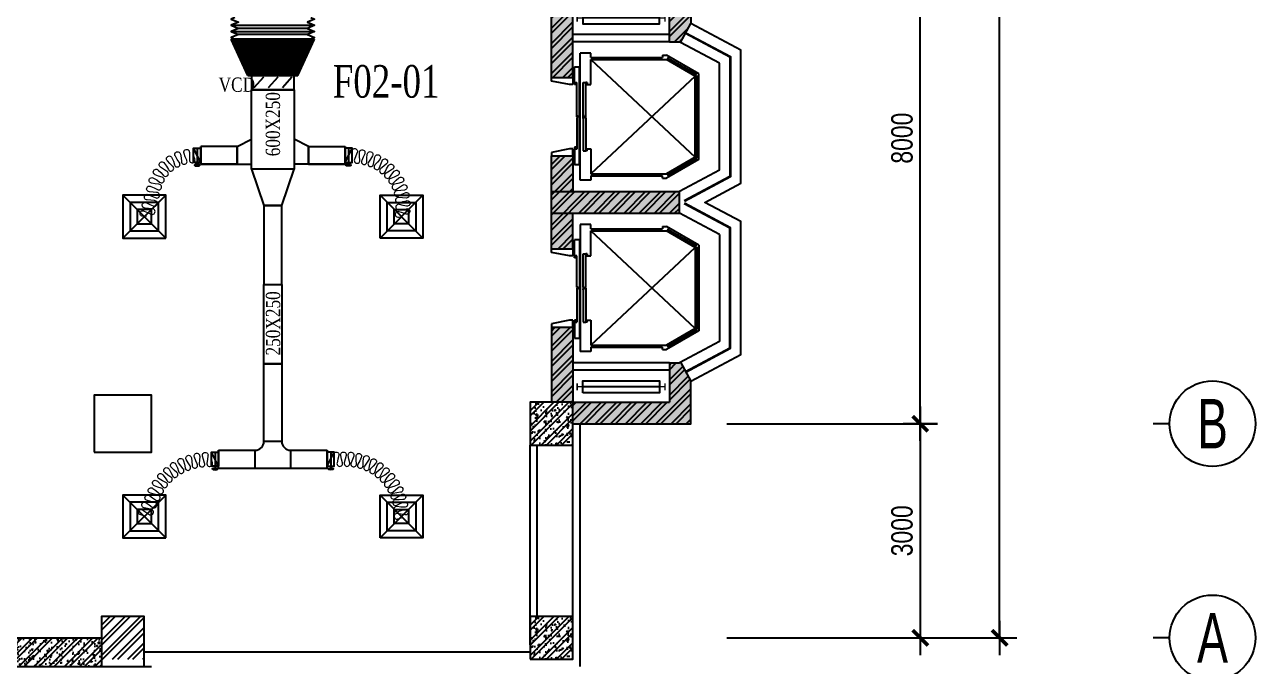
# Model space of a CAD drawing. Header units: metres. Extents: x 352651 to 1421851, y -87441 to -24441.
# Drawn here: x 495603 to 512832, y -76260 to -67269 of the extents above; entities that cross this region are included whole.
import ezdxf
from ezdxf.enums import TextEntityAlignment as Align

# ---------------------------------------------------------------- set-up
doc = ezdxf.new("R2010")
doc.units = ezdxf.units.M
doc.header["$LTSCALE"] = 300
doc.header["$MEASUREMENT"] = 0
doc.header["$PDMODE"] = 2
doc.layers.get('0').update_dxf_attribs({"linetype": 'CONTINUOUS'})
doc.layers.get('Defpoints').update_dxf_attribs({"linetype": 'CONTINUOUS'})
for name, color, linetype in [('0-TEXT', 7, 'CONTINUOUS'), ('0-THAY', 7, 'CONTINUOUS'), ('bat noi mem', 4, 'CONTINUOUS'), ('CUAGIO', 2, 'CONTINUOUS'), ('DIM', 1, 'CONTINUOUS'), ('HATCH', 145, 'CONTINUOUS'), ('KT', 1, 'CONTINUOUS'), ('NOITHAT', 145, 'CONTINUOUS'), ('TEXT', 4, 'CONTINUOUS'), ('THAY', 9, 'CONTINUOUS'), ('TUONG', 7, 'CONTINUOUS'), ('vach', 6, 'CONTINUOUS')]:
    doc.layers.add(name, color=color, linetype=linetype)
doc.layers.add('noi mem', color=5, linetype='BATTING', lineweight=0)
doc.styles.add('CHUKICHTHUOC', font='vnshx.shx', dxfattribs={"width": 0.8, "height": 300, "bigfont": '@extfont2.shx'})
doc.styles.add('CHUTENTRUC', font='VnAvantH.TTF', dxfattribs={"width": 0.8})
doc.styles.add('PHU', font='vntimeh.shx', dxfattribs={"width": 0.8})
doc.styles.add('ROMANS', font='romans.shx', dxfattribs={"width": 0.75, "bigfont": 'romancvn.shx'})
doc.linetypes.add('BATTING', pattern='A,0.0001,-0.1,[134,ltypeshp.shx,S=0.1,R=0,X=-0.1,Y=0],-0.2,[134,ltypeshp.shx,S=0.1,R=180,X=0.1,Y=0],-0.1', length=0.4001)
doc.dimstyles.new('150', dxfattribs={"dimscale": 150, "dimtxt": 2, "dimasz": 0.1, "dimexe": 1, "dimexo": 0, "dimgap": 0.7, "dimtad": 1, "dimdec": 0, "dimzin": 0, "dimdsep": 46, "dimtxsty": 'CHUKICHTHUOC', "dimblk": 'ARR', "dimcen": 0, "dimdle": 1, "dimclrd": 3, "dimclre": 3, "dimclrt": 3, "dimadec": 0, "dimazin": 0, "dimtfac": 1, "dimtdec": 0, "dimtix": 1, "dimtmove": 2, "dimatfit": 3, "dimldrblk": 'ARR', "dimfxl": 1, "dimtolj": 1, "dimtzin": 0, "dimarcsym": 0})
pattern_1 = [(0, (37891.959, 217802.953), (6.25, -12.5), [0, -12.5])]
pattern_2 = [(45, (-93316.57, -347750.56), (-106.066017, 106.066017), []), (45, (-93245.86, -347750.56), (-106.066017, 106.066017), [])]

# ---------------------------------------------------------------- blocks, each defined once
blk = doc.blocks.new('SAD')
at = {"layer": 'CUAGIO', "color": 8}
for p, q in [((-300, -300), (300, 300)), ((300, -300), (-300, 300))]:
    blk.add_line(p, q, dxfattribs=at)
at = {"layer": 'CUAGIO'}
blk.add_lwpolyline([(300, -300), (300, 300), (-300, 300), (-300, -300)], close=True, dxfattribs=at)
at = {"layer": 'CUAGIO', "color": 8}
for points in [[(200, -200), (200, 200), (-200, 200), (-200, -200)], [(100, -100), (100, 100), (-100, 100), (-100, -100)]]:
    blk.add_lwpolyline(points, close=True, dxfattribs=at)
blk = doc.blocks.new('ARR')
at = {"color": 1}
for p, q in [((0, -16), (0, 16)), ((-16, 0), (16, 0))]:
    blk.add_line(p, q, dxfattribs=at)
at = {"color": 3, "const_width": 3.6}
blk.add_lwpolyline([(-7.1, -7.1), (7.1, 7.1)], dxfattribs=at)
blk = doc.blocks.new('*D25')
at = {"layer": 'Defpoints', "color": 0, "ltscale": 1.5, "transparency": 16777216}
for p in [(506594, -64860), (508141, -64860), (506594, -72860)]:
    blk.add_point(p, dxfattribs=at)
at = {"layer": 'DIM', "color": 3, "lineweight": -2, "ltscale": 1.5, "transparency": 16777216}
for p, q in [((506594, -64860), (508291, -64860)), ((508141, -72845), (508141, -64875)), ((506594, -72860), (508291, -72860))]:
    blk.add_line(p, q, dxfattribs=at)
at = {"layer": 'DIM', "color": 3, "lineweight": -2, "ltscale": 1.5, "transparency": 16777216, "xscale": 15, "yscale": 15, "zscale": 15}
for p, rotation in [((508141, -64860), 90), ((508141, -72860), 270)]:
    blk.add_blockref('ARR', p, dxfattribs=dict(at, rotation=rotation))
at = {"layer": 'DIM', "color": 3, "ltscale": 1.5, "transparency": 16777216, "insert": (507886, -68860), "char_height": 300, "attachment_point": 5, "rotation": 90, "style": 'CHUKICHTHUOC'}
blk.add_mtext('\\A1;8000', dxfattribs=at)
blk = doc.blocks.new('*D27')
at = {"layer": 'Defpoints', "color": 0, "ltscale": 1.5, "transparency": 16777216}
for p in [(505433, -72860), (505433, -75860), (508141, -75860)]:
    blk.add_point(p, dxfattribs=at)
at = {"layer": 'DIM', "color": 3, "lineweight": -2, "ltscale": 1.5, "transparency": 16777216}
for p, q in [((505433, -72860), (508291, -72860)), ((508141, -72875), (508141, -75845)), ((505433, -75860), (508291, -75860))]:
    blk.add_line(p, q, dxfattribs=at)
at = {"layer": 'DIM', "color": 3, "lineweight": -2, "ltscale": 1.5, "transparency": 16777216, "xscale": 15, "yscale": 15, "zscale": 15}
for p, rotation in [((508141, -72860), 90), ((508141, -75860), 270)]:
    blk.add_blockref('ARR', p, dxfattribs=dict(at, rotation=rotation))
at = {"layer": 'DIM', "color": 3, "ltscale": 1.5, "transparency": 16777216, "insert": (507886, -74360), "char_height": 300, "attachment_point": 5, "rotation": 90, "style": 'CHUKICHTHUOC'}
blk.add_mtext('\\A1;3000', dxfattribs=at)
blk = doc.blocks.new('*D28')
at = {"layer": 'Defpoints', "color": 0, "ltscale": 1.5, "transparency": 16777216}
for p in [(505433, -56860), (509252, -56860), (505433, -75860)]:
    blk.add_point(p, dxfattribs=at)
at = {"layer": 'DIM', "color": 3, "lineweight": -2, "ltscale": 1.5, "transparency": 16777216}
for p, q in [((505433, -56860), (509402, -56860)), ((509252, -75845), (509252, -56875)), ((505433, -75860), (509402, -75860))]:
    blk.add_line(p, q, dxfattribs=at)
at = {"layer": 'DIM', "color": 3, "lineweight": -2, "ltscale": 1.5, "transparency": 16777216, "xscale": 15, "yscale": 15, "zscale": 15}
for p, rotation in [((509252, -56860), 90), ((509252, -75860), 270)]:
    blk.add_blockref('ARR', p, dxfattribs=dict(at, rotation=rotation))
at = {"layer": 'DIM', "color": 3, "ltscale": 1.5, "transparency": 16777216, "insert": (508997, -66360), "char_height": 300, "attachment_point": 5, "rotation": 90, "style": 'CHUKICHTHUOC'}
blk.add_mtext('\\A1;19000', dxfattribs=at)
blk = doc.blocks.new('cot1')
at = {"layer": 'vach'}
blk.add_lwpolyline([(-400, -400), (400, -400), (400, 400), (-400, 400)], close=True, dxfattribs=at)
blk = doc.blocks.new('thang may')
at = {"layer": 'DIM'}
for p, q in [((1110, 5383), (40, 5383)), ((1230, 4813), (1620, 4588)), ((1235, 4822), (1625, 4597)), ((1631, 4569), (1631, 3431)), ((1641, 4569), (1641, 3431)), ((42, 4478), (81, 4478)), ((42, 3522), (81, 3522)), ((1230, 3187), (1620, 3412)), ((1235, 3178), (1625, 3403)), ((1230, 2413), (1620, 2188)), ((1235, 2422), (1625, 2197)), ((42, 2078), (81, 2078)), ((1631, 1031), (1631, 2169)), ((1641, 1031), (1641, 2169)), ((42, 1122), (81, 1122)), ((1230, 787), (1620, 1012)), ((1235, 778), (1625, 1003)), ((1110, 217), (40, 217))]:
    blk.add_line(p, q, dxfattribs=at)
at = {"layer": 'DIM', "const_width": 20}
for points in [[(-40, 5333), (-40, 5433)], [(40, 5383), (-40, 5383)], [(1110, 5383), (1190, 5383)], [(1190, 5333), (1190, 5433)], [(-40, 267), (-40, 167)], [(40, 217), (-40, 217)], [(1110, 217), (1190, 217)], [(1190, 267), (1190, 167)]]:
    blk.add_lwpolyline(points, dxfattribs=at)
at = {"layer": 'THAY'}
for p, q in [((1250, 5150), (-100, 5150)), ((1250, 5050), (-100, 5050)), ((1950, 4750), (1408, 5040)), ((3, 4000), (3, 4890)), ((149, 4890), (3, 4890)), ((149, 4830), (149, 4890)), ((149, 4830), (1155, 4830)), ((1155, 4860), (1155, 4830)), ((1155, 4860), (1212, 4860)), ((1663, 4600), (1212, 4860)), ((1219, 4794), (1246, 4841)), ((-80, 4700), (-7, 4700)), ((-80, 4450), (-80, 4700)), ((-7, 4000), (-7, 4700)), ((149, 4450), (149, 4800)), ((149, 4800), (1609, 3431)), ((149, 4800), (1208, 4800)), ((1609, 4569), (1208, 4800)), ((1950, 3250), (1950, 4750)), ((-400, 4500), (-400, 4550)), ((-150, 4450), (-400, 4500)), ((-100, 4550), (-100, 4450)), ((1609, 4569), (149, 3200)), ((1609, 4569), (1636, 4616)), ((1609, 3431), (1609, 4569)), ((1609, 4569), (1663, 4569)), ((1663, 3400), (1663, 4600)), ((-100, 4450), (-150, 4450)), ((-54, 4450), (-80, 4450)), ((-63, 4478), (-63, 4461)), ((-63, 4478), (-46, 4478)), ((-54, 4470), (-54, 4450)), ((-46, 4000), (-46, 4478)), ((42, 4000), (42, 4478)), ((98, 4478), (81, 4478)), ((81, 4000), (81, 4478)), ((89, 4470), (89, 4450)), ((89, 4450), (149, 4450)), ((98, 4478), (98, 4461)), ((-46, 3998), (-46, 4000)), ((-34, 3998), (-46, 3998)), ((-30, 3988), (-46, 3988)), ((-46, 3988), (-46, 3547)), ((-33, 4000), (-34, 3998)), ((-24, 4012), (-33, 4000)), ((-21, 4000), (-30, 3988)), ((-8, 4012), (-24, 4012)), ((-20, 4002), (-21, 4000)), ((-8, 4002), (-20, 4002)), ((-8, 4025), (-8, 4012)), ((-8, 4000), (-8, 4002)), ((-8, 3975), (-8, 4000)), ((-8, 4000), (-7, 4000)), ((-7, 3325), (-7, 4000)), ((3, 3110), (3, 4000)), ((42, 3998), (42, 4000)), ((43, 4000), (42, 4000)), ((42, 3988), (42, 3522)), ((43, 4025), (43, 4012)), ((43, 4012), (59, 4012)), ((43, 4002), (55, 4002)), ((43, 4000), (43, 4002)), ((43, 3975), (43, 4000)), ((55, 4002), (56, 4000)), ((56, 4000), (65, 3988)), ((59, 4012), (67, 4000)), ((65, 3988), (81, 3988)), ((67, 4000), (69, 3998)), ((69, 3998), (81, 3998)), ((81, 3998), (81, 4000)), ((81, 3988), (81, 3522)), ((-150, 3550), (-400, 3500)), ((-400, 3500), (-400, 3450)), ((-100, 3550), (-150, 3550)), ((-100, 3450), (-100, 3550)), ((-80, 3575), (-80, 3325)), ((-54, 3575), (-80, 3575)), ((-63, 3547), (-63, 3564)), ((-46, 3547), (-63, 3547)), ((-54, 3555), (-54, 3575)), ((98, 3522), (81, 3522)), ((89, 3530), (89, 3550)), ((89, 3550), (149, 3550)), ((98, 3522), (98, 3539)), ((149, 3550), (149, 3200)), ((-7, 3325), (-80, 3325)), ((1609, 3431), (1208, 3200)), ((1663, 3400), (1212, 3140)), ((1609, 3431), (1663, 3431)), ((1609, 3431), (1636, 3384)), ((149, 3110), (3, 3110)), ((149, 3200), (1208, 3200)), ((149, 3170), (1155, 3170)), ((149, 3170), (149, 3110)), ((1155, 3140), (1155, 3170)), ((1155, 3140), (1212, 3140)), ((1219, 3206), (1246, 3159)), ((1950, 3250), (1390, 2950)), ((1950, 2350), (1390, 2650)), ((3, 2490), (3, 1600)), ((149, 2490), (3, 2490)), ((149, 2430), (149, 2490)), ((149, 2430), (1155, 2430)), ((1155, 2460), (1155, 2430)), ((1155, 2460), (1212, 2460)), ((1663, 2200), (1212, 2460)), ((1219, 2394), (1246, 2441)), ((-80, 2025), (-80, 2275)), ((-7, 2275), (-80, 2275)), ((-7, 2275), (-7, 1600)), ((149, 2400), (1208, 2400)), ((1609, 1031), (149, 2400)), ((149, 2050), (149, 2400)), ((1609, 2169), (1208, 2400)), ((1950, 2350), (1950, 850)), ((-400, 2100), (-400, 2150)), ((-150, 2050), (-400, 2100)), ((-100, 2150), (-100, 2050)), ((42, 1612), (42, 2078)), ((81, 1612), (81, 2078)), ((98, 2078), (81, 2078)), ((89, 2070), (89, 2050)), ((98, 2078), (98, 2061)), ((149, 800), (1609, 2169)), ((1609, 2169), (1636, 2216)), ((1609, 2169), (1609, 1031)), ((1609, 2169), (1663, 2169)), ((1663, 2200), (1663, 1000)), ((-100, 2050), (-150, 2050)), ((-54, 2025), (-80, 2025)), ((-46, 2053), (-63, 2053)), ((-63, 2053), (-63, 2036)), ((-54, 2045), (-54, 2025)), ((-46, 1612), (-46, 2053)), ((89, 2050), (149, 2050)), ((-30, 1612), (-46, 1612)), ((-34, 1602), (-46, 1602)), ((-46, 1602), (-46, 1600)), ((-46, 1600), (-46, 1122)), ((-33, 1600), (-34, 1602)), ((-24, 1588), (-33, 1600)), ((-21, 1600), (-30, 1612)), ((-8, 1588), (-24, 1588)), ((-20, 1598), (-21, 1600)), ((-8, 1598), (-20, 1598)), ((-8, 1625), (-8, 1600)), ((-8, 1600), (-8, 1598)), ((-8, 1600), (-7, 1600)), ((-8, 1575), (-8, 1588)), ((-7, 1600), (-7, 900)), ((3, 1600), (3, 710)), ((42, 1602), (42, 1600)), ((42, 1600), (42, 1122)), ((43, 1600), (42, 1600)), ((43, 1625), (43, 1600)), ((43, 1600), (43, 1598)), ((43, 1598), (55, 1598)), ((43, 1575), (43, 1588)), ((43, 1588), (59, 1588)), ((55, 1598), (56, 1600)), ((56, 1600), (65, 1612)), ((59, 1588), (67, 1600)), ((65, 1612), (81, 1612)), ((67, 1600), (69, 1602)), ((69, 1602), (81, 1602)), ((81, 1602), (81, 1600)), ((81, 1600), (81, 1122)), ((-150, 1150), (-400, 1100)), ((-400, 1100), (-400, 1050)), ((-100, 1150), (-150, 1150)), ((-100, 1050), (-100, 1150)), ((-54, 1150), (-80, 1150)), ((-80, 1150), (-80, 900)), ((-63, 1122), (-63, 1139)), ((-63, 1122), (-46, 1122)), ((-54, 1130), (-54, 1150)), ((98, 1122), (81, 1122)), ((89, 1130), (89, 1150)), ((89, 1150), (149, 1150)), ((98, 1122), (98, 1139)), ((149, 1150), (149, 800)), ((-80, 900), (-7, 900)), ((1609, 1031), (1208, 800)), ((1663, 1000), (1212, 740)), ((1609, 1031), (1663, 1031)), ((1609, 1031), (1636, 984)), ((149, 710), (3, 710)), ((149, 800), (1208, 800)), ((149, 770), (149, 710)), ((149, 770), (1155, 770)), ((1155, 740), (1155, 770)), ((1155, 740), (1212, 740)), ((1219, 806), (1246, 759)), ((1950, 850), (1390, 550)), ((1250, 550), (-100, 550)), ((1250, 450), (-100, 450))]:
    blk.add_line(p, q, dxfattribs=at)
for points in [[(40, 5466), (40, 5300), (1110, 5300), (1110, 5466)], [(40, 134), (40, 300), (1110, 300), (1110, 134)]]:
    blk.add_lwpolyline(points, close=True, dxfattribs=at)
for points in [[(1481, 5177), (2105, 4843), (2105, 3157), (1464, 2813)], [(1550, 295), (2250, 670), (2250, 2530), (1746, 2800), (2250, 3070), (2250, 4930), (1550, 5305)], [(1477, 5168), (2095, 4837), (2095, 3163), (1459, 2822)], [(1477, 432), (2095, 763), (2095, 2437), (1459, 2778)], [(1481, 423), (2105, 757), (2105, 2443), (1464, 2787)]]:
    blk.add_lwpolyline(points, dxfattribs=at)
at = {"layer": 'vach'}
for p, q in [((-400, 4550), (-400, 5600)), ((-100, 4550), (-100, 5600)), ((-100, 5600), (1250, 5600)), ((1250, 5050), (1250, 5600)), ((1408, 5040), (1550, 5305)), ((1250, 5050), (1390, 5050)), ((1390, 5050), (1408, 5040)), ((-400, 4550), (-100, 4550)), ((-400, 3450), (-100, 3450)), ((-400, 2150), (-400, 3450)), ((-100, 3450), (-100, 2950)), ((-400, 2950), (1390, 2950)), ((1390, 2650), (1390, 2950)), ((-400, 2650), (1390, 2650)), ((-100, 2150), (-100, 2650)), ((-400, 2150), (-100, 2150)), ((-400, 1050), (-100, 1050)), ((-400, 1050), (-400, 0)), ((-100, 1050), (-100, 0)), ((1250, 550), (1250, 0)), ((1250, 550), (1390, 550)), ((1408, 560), (1550, 295)), ((-100, 0), (1250, 0))]:
    blk.add_line(p, q, dxfattribs=at)
for points in [[(-100, 5900), (1550, 5900), (1550, 5305)], [(-100, -300), (1550, -300), (1550, 295)]]:
    blk.add_lwpolyline(points, dxfattribs=at)
blk = doc.blocks.new('TENTRUC')
at = {"layer": '0-THAY'}
blk.add_line((0, -1.4), (0, -0.4), dxfattribs=at)
blk.add_circle((0, -4), 2.6, dxfattribs=at)
at = {"layer": '0-TEXT', "style": 'CHUTENTRUC', "width": 0.7}
blk.add_attdef('E5', text='', height=3, dxfattribs=at).set_placement((0, -4), align=Align.MIDDLE_CENTER)
blk = doc.blocks.new('1-van gio D200')
at = {"layer": 'CUAGIO'}
h = blk.add_hatch(dxfattribs=at)
h.set_pattern_fill('ANSI31', color=256, scale=100, style=0)
edge = h.paths.add_edge_path()
edge.add_ellipse((486127, -58494), major_axis=(-38.1, 0), ratio=0.310482, start_angle=0, end_angle=360, ccw=False)
for p, q in [((486167, -58437), (486087, -58277)), ((486127, -58257), (486127, -58494))]:
    blk.add_line(p, q, dxfattribs=at)
at = {"layer": 'CUAGIO', "const_width": 3}
for points in [[(486127, -58457), (486177, -58457), (486177, -58257), (486077, -58257), (486077, -58457), (486127, -58457)], [(486167, -58437), (486087, -58277)], [(486127, -58257), (486127, -58494)]]:
    blk.add_lwpolyline(points, dxfattribs=at)
at = {"layer": 'CUAGIO'}
blk.add_lwpolyline([(486177, -58457), (486077, -58457), (486077, -58257), (486177, -58257)], close=True, dxfattribs=at)
at = {"layer": 'CUAGIO', "const_width": 5.35}
blk.add_lwpolyline([(486131, -58357, -1), (486123, -58357, -1)], format="xyb", close=True, dxfattribs=at)
at = {"layer": 'CUAGIO', "extrusion": (0, 0, -1)}
blk.add_ellipse((486127, -58494), major_axis=(-38.1, 0), ratio=0.310482, start_param=-1.570796, end_param=4.712389, dxfattribs=at)

msp = doc.modelspace()

# ---------------------------------------------------------------- hatches: boundary and pattern name
at = {"layer": 'CUAGIO'}
h = msp.add_hatch(dxfattribs=at)
h.set_pattern_fill('DOTS', color=256, scale=200, style=0)
h.set_pattern_definition(pattern_1)
h.paths.add_polyline_path([(498544.9, -67472.2), (498494.9, -67472.2), (498728.4, -67982.2), (498778.4, -67982.2)])
h = msp.add_hatch(dxfattribs=at)
h.set_pattern_fill('ANSI31', color=256, scale=150, style=0)
h.set_pattern_definition([(45, (-178200, 672.803), (-13.25825215, 13.25825215), [])])
h.paths.add_polyline_path([(499378.4, -67982.2), (498778.4, -67982.2), (498544.9, -67472.2), (499611.9, -67472.2)])
h = msp.add_hatch(dxfattribs=at)
h.set_pattern_fill('DOTS', color=256, scale=200, style=0)
h.set_pattern_definition(pattern_1)
h.paths.add_polyline_path([(499378.4, -67982.2), (499428.4, -67982.2), (499661.9, -67472.2), (499611.9, -67472.2)])
at = {"layer": 'HATCH', "linetype": 'Continuous'}
h = msp.add_hatch(dxfattribs=at)
h.set_pattern_fill('AR-CONC,_O', color=256, scale=30)
h.set_pattern_definition([(50, (-93316.57, -347750.56), (215.178055, -18.82564), [22.5, -247.5]), (355, (-93316.57, -347750.56), (-41.6254, 225.65764), [18, -198]), (100.4514, (-93298.64, -347752.12), (173.552815, 206.83186), [19.12206, -210.34263]), (46.1842, (-93316.57, -347690.56), (320.17231, -49.6557), [33.75, -371.25]), (96.6356, (-93289.9, -347694.7), (280.39881, 292.23536), [28.68309, -315.5139]), (351.1842, (-93316.57, -347690.56), (280.39858, 292.23558), [27, -297]), (21, (-93286.57, -347705.56), (179.072116, -120.785667), [22.5, -247.5]), (326, (-93286.57, -347705.56), (72.9946, 217.54501), [18, -198]), (71.4514, (-93271.65, -347715.62), (252.06679, 96.75915), [19.12206, -210.34263]), (37.5, (-93316.575, -347750.556), (3.647957, 99.868156), [0, -195.6, 0, -201, 0, -198.75]), (7.5, (-93316.57, -347750.56), (78.920861, 118.323514), [0, -114.6, 0, -191.1, 0, -75.75]), (327.5, (-93383.475, -347750.556), (160.146731, -6.766462), [0, -75, 0, -234, 0, -310.5]), (317.5, (-93413.47, -347750.56), (174.95585, 30.031495), [0, -97.5, 0, -155.4, 0, -220.5])])
h.paths.add_polyline_path([(496678.4, -75859.6), (492878.4, -75859.6), (492878.4, -76259.6), (493916.6, -76259.6, -0.9423044), (493976.5, -76259.6), (496678.4, -76259.6)])
h = msp.add_hatch(dxfattribs=at)
h.set_pattern_fill('ANSI32,_O', color=256, scale=400)
h.set_pattern_definition(pattern_2)
h.paths.add_polyline_path([(496678.4, -75859.6), (492878.4, -75859.6), (492878.4, -76259.6), (493916.6, -76259.6, -0.9423044), (493976.5, -76259.6), (496678.4, -76259.6)])
at = {"layer": 'NOITHAT', "linetype": 'Continuous'}
h = msp.add_hatch(dxfattribs=at)
h.set_pattern_fill('ANSI32', color=256, scale=400, style=0)
h.set_pattern_definition(pattern_2)
h.paths.add_polyline_path([(503278.4, -64859.6), (502978.4, -64859.6), (502978.4, -66959.6), (502978.4, -68009.6), (503278.4, -68009.6), (503278.4, -66959.6), (504628.4, -66959.6), (504628.4, -67509.6), (504768.8, -67509.6), (504786.7, -67519.1), (504928.4, -67254.7), (504928.4, -66659.6), (503278.4, -66659.6)])
h.paths.add_polyline_path([(503278.4, -63959.6), (502978.4, -63959.6), (502978.4, -64859.6), (503278.4, -64859.6)])
h.paths.add_polyline_path([(504768.8, -69609.6), (502978.4, -69609.6), (502978.4, -69909.6), (504768.8, -69909.6)])
h.paths.add_polyline_path([(503278.4, -69109.6), (502978.4, -69109.6), (502978.4, -69609.6), (503278.4, -69609.6)])
h.paths.add_polyline_path([(503278.4, -69909.6), (502978.4, -69909.6), (502978.4, -70409.6), (503278.4, -70409.6)])
h.paths.add_polyline_path([(503278.4, -71509.6), (502978.4, -71509.6), (502978.4, -72559.6), (503278.4, -72559.6)])
h.paths.add_polyline_path([(504928.4, -72264.4), (504786.7, -72000), (504768.8, -72009.6), (504628.4, -72009.6), (504628.4, -72559.6), (503278.4, -72559.6), (503278.4, -72859.6), (504928.4, -72859.6)])
h = msp.add_hatch(dxfattribs=at)
h.set_pattern_fill('AR-CONC', color=256, scale=30, style=0)
h.set_pattern_definition([(50, (-93316.57, -347750.56), (215.178055, -18.82564), [22.5, -247.5]), (355, (-93316.57, -347750.56), (-41.6254, 225.65764), [18, -198]), (100.4514, (-93298.64, -347752.12), (173.552815, 206.83186), [19.12206, -210.34263]), (46.1842, (-93316.57, -347690.56), (320.17231, -49.6557), [33.75, -371.25]), (96.6356, (-93289.9, -347694.7), (280.39881, 292.23536), [28.68309, -315.5139]), (351.1842, (-93316.57, -347690.56), (280.39858, 292.23558), [27, -297]), (21, (-93286.57, -347705.56), (179.072116, -120.785667), [22.5, -247.5]), (326, (-93286.57, -347705.56), (72.9946, 217.54501), [18, -198]), (71.4514, (-93271.65, -347715.62), (252.06679, 96.75915), [19.12206, -210.34263]), (37.5, (-93316.575, -347750.556), (3.647957, 99.868156), [0, -195.6, 0, -201, 0, -198.75]), (7.5, (-93316.57, -347750.56), (78.920861, 118.323514), [0, -114.6, 0, -191.1, 0, -75.75]), (327.5, (-93383.475, -347750.556), (160.146731, -6.766462), [0, -75, 0, -234, 0, -310.5]), (317.5, (-93413.47, -347750.56), (174.95585, 30.031495), [0, -97.5, 0, -155.4, 0, -220.5])])
h.paths.add_polyline_path([(504928.4, -72264.4), (504786.7, -72000), (504768.8, -72009.6), (504628.4, -72009.6), (504628.4, -72559.6), (503278.4, -72559.6), (503278.4, -72859.6), (504928.4, -72859.6)])
h.paths.add_polyline_path([(503278.4, -71509.6), (502978.4, -71509.6), (502978.4, -72559.6), (503278.4, -72559.6)])
h.paths.add_polyline_path([(504768.8, -69609.6), (502978.4, -69609.6), (502978.4, -69909.6), (504768.8, -69909.6)])
h.paths.add_polyline_path([(503278.4, -69909.6), (502978.4, -69909.6), (502978.4, -70409.6), (503278.4, -70409.6)])
h.paths.add_polyline_path([(503278.4, -69109.6), (502978.4, -69109.6), (502978.4, -69609.6), (503278.4, -69609.6)])
h.paths.add_polyline_path([(503278.4, -66959.6), (504628.4, -66959.6), (504628.4, -67509.6), (504768.8, -67509.6), (504786.7, -67519.1), (504928.4, -67254.7), (504928.4, -66659.6), (503278.4, -66659.6), (503278.4, -64859.6), (502978.4, -64859.6), (502978.4, -66959.6), (502978.4, -68009.6), (503278.4, -68009.6)])
h.paths.add_polyline_path([(503278.4, -63959.6), (502978.4, -63959.6), (502978.4, -64859.6), (503278.4, -64859.6)])
h = msp.add_hatch(dxfattribs=at)
h.set_pattern_fill('ANSI32,_O', color=256, scale=400)
h.set_pattern_definition([(45, (133081.04, -385850.56), (-106.066017, 106.066017), []), (45, (133151.75, -385850.56), (-106.066017, 106.066017), [])])
h.paths.add_polyline_path([(502978.4, -72959.6), (502978.4, -72559.6), (502678.4, -72559.6), (502678.4, -72959.6)])
h.paths.add_polyline_path([(503278.4, -72959.6), (503278.4, -72559.6), (502978.4, -72559.6), (502978.4, -72959.6)])
h.paths.add_polyline_path([(502978.4, -72959.6), (502978.4, -73159.6), (503278.4, -73159.6), (503278.4, -72959.6)])
h.paths.add_polyline_path([(502978.4, -73159.6), (502978.4, -72959.6), (502678.4, -72959.6), (502678.4, -73159.6)])
h = msp.add_hatch(dxfattribs=at)
h.set_pattern_fill('AR-CONC,_O', color=256, scale=30)
h.set_pattern_definition([(50, (133081.04, -385850.56), (215.178055, -18.82564), [22.5, -247.5]), (355, (133081.04, -385850.56), (-41.6254, 225.65764), [18, -198]), (100.4514, (133098.97, -385852.12), (173.552815, 206.83186), [19.12206, -210.34263]), (46.1842, (133081.04, -385790.56), (320.17231, -49.6557), [33.75, -371.25]), (96.6356, (133107.72, -385794.7), (280.39881, 292.23536), [28.68309, -315.5139]), (351.1842, (133081.04, -385790.56), (280.39858, 292.23558), [27, -297]), (21, (133111.04, -385805.56), (179.072116, -120.78567), [22.5, -247.5]), (326, (133111.04, -385805.56), (72.9946, 217.54501), [18, -198]), (71.4514, (133125.96, -385815.62), (252.06679, 96.75915), [19.12206, -210.34263]), (37.5, (133081.04, -385850.556), (3.647957, 99.868156), [0, -195.6, 0, -201, 0, -198.75]), (7.5, (133081.04, -385850.56), (78.920861, 118.323514), [0, -114.6, 0, -191.1, 0, -75.75]), (327.5, (133014.14, -385850.556), (160.146731, -6.766462), [0, -75, 0, -234, 0, -310.5]), (317.5, (132984.14, -385850.56), (174.95585, 30.031495), [0, -97.5, 0, -155.4, 0, -220.5])])
h.paths.add_polyline_path([(502978.4, -72959.6), (502978.4, -72559.6), (502678.4, -72559.6), (502678.4, -72959.6)])
h.paths.add_polyline_path([(503278.4, -72959.6), (503278.4, -72559.6), (502978.4, -72559.6), (502978.4, -72959.6)])
h.paths.add_polyline_path([(502978.4, -72959.6), (502978.4, -73159.6), (503278.4, -73159.6), (503278.4, -72959.6)])
h.paths.add_polyline_path([(502978.4, -73159.6), (502978.4, -72959.6), (502678.4, -72959.6), (502678.4, -73159.6)])
h = msp.add_hatch(dxfattribs=at)
h.set_pattern_fill('ANSI32,_O', color=256, scale=400)
h.set_pattern_definition([(45, (127081.04, -388850.56), (-106.066017, 106.066017), []), (45, (127151.75, -388850.56), (-106.066017, 106.066017), [])])
h.paths.add_polyline_path([(496978.4, -75959.6), (496978.4, -75559.6), (496678.4, -75559.6), (496678.4, -75959.6)])
h.paths.add_polyline_path([(497278.4, -75959.6), (497278.4, -75559.6), (496978.4, -75559.6), (496978.4, -75959.6)])
h.paths.add_polyline_path([(496978.4, -75959.6), (496978.4, -76159.6), (497278.4, -76159.6), (497278.4, -75959.6)])
h.paths.add_polyline_path([(496978.4, -76159.6), (496978.4, -75959.6), (496678.4, -75959.6), (496678.4, -76159.6)])
h = msp.add_hatch(dxfattribs=at)
h.set_pattern_fill('ANSI32,_O', color=256, scale=400)
h.set_pattern_definition([(45, (133081.04, -388850.56), (-106.066017, 106.066017), []), (45, (133151.75, -388850.56), (-106.066017, 106.066017), [])])
h.paths.add_polyline_path([(502978.4, -75959.6), (502978.4, -75559.6), (502678.4, -75559.6), (502678.4, -75959.6)])
h.paths.add_polyline_path([(503278.4, -75959.6), (503278.4, -75559.6), (502978.4, -75559.6), (502978.4, -75959.6)])
h.paths.add_polyline_path([(502978.4, -75959.6), (502978.4, -76159.6), (503278.4, -76159.6), (503278.4, -75959.6)])
h.paths.add_polyline_path([(502978.4, -76159.6), (502978.4, -75959.6), (502678.4, -75959.6), (502678.4, -76159.6)])
h = msp.add_hatch(dxfattribs=at)
h.set_pattern_fill('AR-CONC,_O', color=256, scale=30)
h.set_pattern_definition([(50, (133081.04, -388850.56), (215.178055, -18.82564), [22.5, -247.5]), (355, (133081.04, -388850.56), (-41.6254, 225.65764), [18, -198]), (100.4514, (133098.97, -388852.12), (173.552815, 206.83186), [19.12206, -210.34263]), (46.1842, (133081.04, -388790.56), (320.17231, -49.6557), [33.75, -371.25]), (96.6356, (133107.72, -388794.7), (280.39881, 292.23536), [28.68309, -315.5139]), (351.1842, (133081.04, -388790.56), (280.39858, 292.23558), [27, -297]), (21, (133111.04, -388805.56), (179.072116, -120.78567), [22.5, -247.5]), (326, (133111.04, -388805.56), (72.9946, 217.54501), [18, -198]), (71.4514, (133125.96, -388815.62), (252.06679, 96.75915), [19.12206, -210.34263]), (37.5, (133081.04, -388850.556), (3.647957, 99.868156), [0, -195.6, 0, -201, 0, -198.75]), (7.5, (133081.04, -388850.56), (78.920861, 118.323514), [0, -114.6, 0, -191.1, 0, -75.75]), (327.5, (133014.14, -388850.556), (160.146731, -6.766462), [0, -75, 0, -234, 0, -310.5]), (317.5, (132984.14, -388850.56), (174.95585, 30.031495), [0, -97.5, 0, -155.4, 0, -220.5])])
h.paths.add_polyline_path([(502978.4, -75959.6), (502978.4, -75559.6), (502678.4, -75559.6), (502678.4, -75959.6)])
h.paths.add_polyline_path([(503278.4, -75959.6), (503278.4, -75559.6), (502978.4, -75559.6), (502978.4, -75959.6)])
h.paths.add_polyline_path([(502978.4, -75959.6), (502978.4, -76159.6), (503278.4, -76159.6), (503278.4, -75959.6)])
h.paths.add_polyline_path([(502978.4, -76159.6), (502978.4, -75959.6), (502678.4, -75959.6), (502678.4, -76159.6)])

# ---------------------------------------------------------------- linework, layer by layer
at = {"layer": 'bat noi mem'}
for p, q in [((498494.9, -67279.3), (499661.9, -67279.3)), ((499561.9, -67322.2), (498594.9, -67322.2)), ((498494.9, -67365), (499661.9, -67365)), ((498544.9, -67472.2), (499611.9, -67472.2)), ((499611.9, -67472.2), (498544.9, -67472.2)), ((499561.9, -67407.9), (498594.9, -67407.9))]:
    msp.add_line(p, q, dxfattribs=at)
for points in [[(498544.9, -67172.2), (498494.9, -67193.6), (498594.9, -67236.5), (498494.9, -67279.3), (498594.9, -67322.2), (498494.9, -67365), (498594.9, -67407.9), (498494.9, -67450.8), (498544.9, -67472.2)], [(499611.9, -67172.2), (499661.9, -67193.6), (499561.9, -67236.5), (499661.9, -67279.3), (499561.9, -67322.2), (499661.9, -67365), (499561.9, -67407.9), (499661.9, -67450.8), (499611.9, -67472.2)]]:
    msp.add_lwpolyline(points, dxfattribs=at)
at = {"layer": 'CUAGIO'}
for p, q in [((499661.9, -67472.2), (498494.9, -67472.2)), ((498728.4, -67982.2), (498494.9, -67472.2)), ((498494.9, -67472.2), (499661.9, -67472.2)), ((498544.9, -67472.2), (499611.9, -67472.2)), ((499611.9, -67472.2), (498544.9, -67472.2)), ((498778.4, -67982.2), (498544.9, -67472.2)), ((499378.4, -67982.2), (499611.9, -67472.2)), ((499428.4, -67982.2), (499661.9, -67472.2)), ((498778.4, -67982.2), (498728.4, -67982.2)), ((498728.4, -67982.2), (499428.4, -67982.2)), ((498778.4, -67982.2), (498728.4, -67982.2)), ((498945.4, -68007.9), (498811.5, -68156.5)), ((499145.4, -68007.9), (499011.5, -68156.5)), ((499345.4, -68007.9), (499211.5, -68156.5)), ((499378.4, -67982.2), (499428.4, -67982.2)), ((499378.4, -67982.2), (499428.4, -67982.2)), ((499378.4, -68182.2), (498778.4, -68182.2)), ((498578.4, -68976.4), (498778.4, -68876.4)), ((499578.4, -68976.4), (499378.4, -68876.4)), ((498578.4, -68976.4), (498068.4, -68976.4)), ((498068.4, -68976.4), (498068.4, -69226.4)), ((498068.4, -69226.4), (498068.4, -68976.4)), ((498578.4, -69226.4), (498578.4, -68976.4)), ((498578.4, -69226.4), (498578.4, -68976.4)), ((498578.4, -68976.4), (498578.4, -69226.4)), ((498578.4, -68976.4), (498578.4, -69226.4)), ((499578.4, -69226.4), (499578.4, -68976.4)), ((499578.4, -69226.4), (499578.4, -68976.4)), ((499578.4, -68976.4), (499578.4, -69226.4)), ((499578.4, -68976.4), (500088.4, -68976.4)), ((499578.4, -68976.4), (499578.4, -69226.4)), ((500088.4, -68976.4), (500088.4, -69226.4)), ((500088.4, -69226.4), (500088.4, -68976.4)), ((498068.4, -69226.4), (498778.4, -69226.4)), ((498578.4, -69226.4), (498068.4, -69226.4)), ((500088.4, -69226.4), (499378.4, -69226.4)), ((499578.4, -69226.4), (500088.4, -69226.4)), ((499378.4, -69292.2), (498778.4, -69292.2)), ((498318.4, -73232.2), (498318.4, -73432.2)), ((498318.4, -73482.2), (498318.4, -73232.2)), ((498828.4, -73482.2), (498828.4, -73232.2)), ((499328.4, -73482.2), (499328.4, -73232.2)), ((499838.4, -73232.2), (499838.4, -73432.2)), ((499838.4, -73482.2), (499838.4, -73232.2))]:
    msp.add_line(p, q, dxfattribs=at)
at = {"layer": 'CUAGIO', "color": 2}
for p, q in [((498778.4, -69292.2), (498778.4, -68182.2)), ((499378.4, -68182.2), (499378.4, -69292.2)), ((498778.4, -69292.2), (498953.4, -69802.2)), ((499203.4, -69802.2), (499378.4, -69292.2)), ((498953.4, -69802.2), (499203.4, -69802.2))]:
    msp.add_line(p, q, dxfattribs=at)
at = {"layer": 'CUAGIO', "ltscale": 1.5}
for p, q in [((499203.4, -73107.2), (498953.4, -73107.2)), ((498828.4, -73482.2), (499328.4, -73482.2))]:
    msp.add_line(p, q, dxfattribs=at)
at = {"layer": 'CUAGIO'}
msp.add_lwpolyline([(498778.4, -68182.2), (499378.4, -68182.2), (499378.4, -67982.2), (498778.4, -67982.2)], close=True, dxfattribs=at)
at = {"layer": 'CUAGIO', "const_width": 10}
for points in [[(498873.4, -68082.2, -1), (498883.4, -68082.2, -1)], [(499073.4, -68082.2, -1), (499083.4, -68082.2, -1)], [(499273.4, -68082.2, -1), (499283.4, -68082.2, -1)]]:
    msp.add_lwpolyline(points, format="xyb", close=True, dxfattribs=at)
at = {"layer": 'CUAGIO', "color": 2}
for points in [[(498953.4, -69802.2), (498953.4, -70912.2), (499203.4, -70912.2), (499203.4, -69802.2)], [(498953.4, -72022.2), (498953.4, -70912.2), (499203.4, -70912.2), (499203.4, -72022.2)]]:
    msp.add_lwpolyline(points, close=True, dxfattribs=at)
at = {"layer": 'CUAGIO'}
msp.add_lwpolyline([(498318.4, -73232.2), (498828.4, -73232.2, 0.4142136), (498953.4, -73107.2), (498953.4, -72022.2), (499203.4, -72022.2), (499203.4, -73107.2, 0.4142136), (499328.4, -73232.2), (499838.4, -73232.2)], format="xyb", dxfattribs=at)
for points in [[(498318.4, -73482.2), (498828.4, -73482.2)], [(499328.4, -73482.2), (499838.4, -73482.2)]]:
    msp.add_lwpolyline(points, dxfattribs=at)
at = {"layer": 'noi mem', "ltscale": 1.5}
for points in [[(497308.4, -69959.6), (497258.1, -69954.2, -1.3333333), (497277.5, -69881.8), (497323.8, -69902.2), (497370, -69922.7, 1.3333333), (497389.4, -69850.3), (497339.1, -69844.9), (497288.8, -69839.6, -1.3333333), (497308.2, -69767.1), (497354.5, -69787.6), (497400.7, -69808.1, 1.3333333), (497420.1, -69735.7), (497369.8, -69730.3), (497319.5, -69724.9, -1.3333333), (497338.9, -69652.5), (497385.2, -69673), (497431.4, -69693.5, 1.3333333), (497450.8, -69621), (497400.5, -69615.6), (497350.2, -69610.3, -1.3333333), (497369.6, -69537.8), (497415.9, -69558.3), (497461.7, -69579.2, 1.3333333), (497481.7, -69506.9), (497431.7, -69501.2), (497381.4, -69490.7, -1.3333333), (497407.6, -69420.5), (497452.5, -69445.6), (497493, -69474.6, 1.3333333), (497526.5, -69407.6), (497479, -69392.6), (497432, -69371.7, -1.3333333), (497472.5, -69308.6), (497511, -69342.6), (497544.5, -69379.6, 1.3333333), (497591.4, -69321.1), (497548.2, -69296.4), (497506.6, -69266.1, -1.3333333), (497559.5, -69212.9), (497590, -69254.3), (497614.9, -69297.5, 1.3333333), (497673.1, -69250.2), (497636, -69217), (497601.8, -69178.6, -1.3333333), (497664.7, -69137.8), (497685.8, -69184.7), (497701.1, -69232.1, 1.3333333), (497767.9, -69198.2), (497738.7, -69157.9), (497713.3, -69113.2, -1.3333333), (497783.5, -69086.5), (497794.1, -69136.8), (497799, -69186.4, 1.3333333), (497871.6, -69167.4), (497851.5, -69121.8), (497835.1, -69073.7, -1.3333333), (497908.9, -69060.6), (497909.9, -69111.4), (497910.7, -69162, 1.3333333), (497984.6, -69149.3), (497968.4, -69101.4)], [(500188.4, -69101.4), (500185.1, -69050.2, -1.3333333), (500259.2, -69061.8), (500240.5, -69109.5), (500221.7, -69157.2, 1.3333333), (500295.8, -69168.8), (500292.5, -69117.6), (500289.7, -69066.2, -1.3333333), (500363.7, -69078.5), (500344.5, -69126.2), (500322.3, -69171.9, 1.3333333), (500395.3, -69189), (500395.8, -69138.3), (500400.4, -69086.7, -1.3333333), (500471.9, -69109.4), (500446, -69154.2), (500417.1, -69195.9, 1.3333333), (500486.6, -69224), (500494.8, -69173.9), (500507.3, -69123.7, -1.3333333), (500574.5, -69157.1), (500542, -69197.3), (500507.1, -69234.1, 1.3333333), (500571.5, -69272.5), (500587.2, -69224.3), (500607.2, -69176.6, -1.3333333), (500668.5, -69219.8), (500630.3, -69254.7), (500590.1, -69285.7, 1.3333333), (500647.9, -69333.5), (500670.9, -69288.2), (500697.9, -69244.1, -1.3333333), (500751.9, -69296.2), (500708.8, -69324.8), (500664.3, -69349.3, 1.3333333), (500714.1, -69405.4), (500743.7, -69364.2), (500777.2, -69324.8, -1.3333333), (500822.6, -69384.5), (500775.6, -69406.1), (500727.9, -69423.6, 1.3333333), (500768.6, -69486.6), (500804.1, -69450.4), (500843.2, -69416.5, -1.3333333), (500878.9, -69482.5), (500829.2, -69496.7), (500779.4, -69506.7, 1.3333333), (500810, -69575.2), (500850.6, -69544.8), (500894.5, -69517.4, -1.3333333), (500919.6, -69588), (500868.3, -69594.4), (500817.6, -69596.7, 1.3333333), (500837.3, -69669), (500882.2, -69645.3), (500929.7, -69624.8, -1.3333333), (500943.7, -69698.5), (500892, -69697), (500841.6, -69691.4, 1.3333333), (500850, -69766), (500897.9, -69749.3), (500948, -69736.4, -1.3333333), (500950.7, -69811.3), (500899.8, -69802), (500850.8, -69788.8, 1.3333333), (500847.7, -69863.7), (500897.6, -69854.6), (500948.4, -69847.8, -1.3333333), (500941.9, -69922.6), (500893, -69907.1), (500844.2, -69891.6, 1.3333333), (500837.6, -69966.3), (500888.4, -69959.6)], [(497278.4, -74149.6), (497228.9, -74137.7, -1.3333333), (497260, -74069.5), (497301.4, -74099.2), (497342.9, -74128.8, 1.3333333), (497374, -74060.6), (497324.5, -74048.8), (497274.9, -74036.9, -1.3333333), (497306.1, -73968.7), (497347.5, -73998.3), (497388.9, -74028, 1.3333333), (497420.1, -73959.8), (497370.5, -73947.9), (497321, -73936.1, -1.3333333), (497352.1, -73867.9), (497393.5, -73897.5), (497435, -73927.2, 1.3333333), (497466.1, -73859), (497416.6, -73847.1), (497366.9, -73833.9, -1.3333333), (497399.6, -73766.4), (497440.8, -73797.3), (497478.9, -73830.3, 1.3333333), (497516.1, -73765.2), (497468.2, -73749.2), (497420.8, -73729.4, -1.3333333), (497462.3, -73666.9), (497498.9, -73703), (497532.2, -73740.9, 1.3333333), (497577.9, -73681.4), (497532.6, -73659.1), (497488.3, -73633, -1.3333333), (497537.8, -73576.8), (497569.2, -73617.5), (497597.1, -73659.6, 1.3333333), (497650.4, -73606.8), (497608.6, -73578.5), (497568.2, -73546.7, -1.3333333), (497624.9, -73497.7), (497650.5, -73542.3), (497672.5, -73587.7, 1.3333333), (497732.4, -73542.7), (497694.8, -73509), (497659.1, -73472, -1.3333333), (497721.9, -73431.1), (497741.2, -73478.8), (497756.8, -73526.8, 1.3333333), (497822.3, -73490.2), (497789.6, -73451.8), (497759.2, -73410.3, -1.3333333), (497827.1, -73378.3), (497839.7, -73428.1), (497848.7, -73477.8, 1.3333333), (497918.5, -73450.5), (497891.3, -73407.9), (497866.8, -73362.7, -1.3333333), (497938.4, -73340.2), (497944.2, -73391.3), (497946.3, -73441.7, 1.3333333), (498019.2, -73424.1), (497998, -73378.2), (497979.9, -73330.1, -1.3333333), (498053.8, -73317.5), (498052.6, -73368.9), (498047.9, -73419.2, 1.3333333), (498122.5, -73411.6), (498107.8, -73363.3), (498095.2, -73313.9, -1.3333333), (498170.1, -73309.7), (498163.1, -73360.2), (498156, -73410.6, 1.3333333), (498230.9, -73406.6), (498218.4, -73357.2)], [(499938.4, -73357.2), (499926.4, -73307.2, -1.3333333), (500001.4, -73307.2), (499989.4, -73357.2), (499977.4, -73407.2, 1.3333333), (500052.4, -73407.2), (500040.4, -73357.2), (500028.4, -73307.2, -1.3333333), (500103.4, -73307.2), (500091.4, -73357.2), (500078.5, -73406.6, 1.3333333), (500153.5, -73408), (500142.4, -73358.1), (500134.5, -73306.9, -1.3333333), (500209.3, -73313), (500193.2, -73362.3), (500174, -73409.6, 1.3333333), (500248.1, -73420.7), (500243.6, -73369.9), (500242.6, -73318, -1.3333333), (500315.9, -73334), (500293.4, -73380.7), (500268.1, -73425, 1.3333333), (500340.2, -73445.8), (500342.4, -73394.9), (500348.3, -73343.4, -1.3333333), (500418.8, -73368.9), (500390.3, -73412.2), (500359.4, -73452.8, 1.3333333), (500428.1, -73483), (500437, -73432.7), (500449.6, -73382.5, -1.3333333), (500516.2, -73417.1), (500482.2, -73456.3), (500446.2, -73492.4, 1.3333333), (500510.3, -73531.4), (500525.8, -73482.8), (500544.9, -73434.6, -1.3333333), (500606.3, -73477.7), (500567.5, -73512.1), (500527, -73543.1, 1.3333333), (500585.4, -73590.2), (500607.2, -73544.1), (500632.5, -73498.9, -1.3333333), (500687.6, -73549.8), (500644.6, -73578.7), (500600.4, -73604.1, 1.3333333), (500652, -73658.5), (500679.7, -73615.7), (500710.8, -73574.2, -1.3333333), (500758.8, -73631.9), (500712.3, -73654.9), (500665.1, -73674.2, 1.3333333), (500709.1, -73735), (500742.2, -73696.2), (500778.5, -73659.2, -1.3333333), (500818.4, -73722.7), (500769.3, -73739.3), (500719.9, -73752.3, 1.3333333), (500755.5, -73818.3), (500793.5, -73784.2), (500834.4, -73752.4, -1.3333333), (500865.5, -73820.6), (500814.6, -73830.6), (500764, -73836.9, 1.3333333), (500790.5, -73907.1), (500832.7, -73878.3), (500877.4, -73852.1, -1.3333333), (500899.2, -73923.9), (500847.5, -73927.1), (500796.5, -73926.6, 1.3333333), (500813.5, -73999.7), (500859.1, -73976.7), (500906.9, -73956.7, -1.3333333), (500919, -74030.7), (500867.3, -74027), (500816.8, -74019.9, 1.3333333), (500824, -74094.5), (500872.2, -74077.8), (500921.4, -74062.8, -1.3333333), (500926, -74137.6), (500875.3, -74128.7), (500824.7, -74119.7, 1.3333333), (500829.2, -74194.6), (500878.4, -74179.6)]]:
    msp.add_lwpolyline(points, format="xyb", dxfattribs=at)
at = {"layer": 'TUONG'}
for p, q in [((503378.4, -76259.6), (503378.4, -72859.6)), ((502678.4, -75959.6), (502678.4, -73159.6)), ((502778.4, -75559.6), (502778.4, -73159.6)), ((503278.4, -75559.6), (503278.4, -73159.6)), ((492878.4, -75859.6), (496678.4, -75859.6)), ((502678.4, -76059.6), (497278.4, -76059.6)), ((492878.4, -76259.6), (497378.4, -76259.6))]:
    msp.add_line(p, q, dxfattribs=at)
at = {"layer": 'vach'}
for points in [[(502678.4, -73159.6), (503278.4, -73159.6), (503278.4, -72559.6), (502678.4, -72559.6)], [(496678.4, -76259.6), (497278.4, -76259.6), (497278.4, -75559.6), (496678.4, -75559.6)], [(502678.4, -76159.6), (503278.4, -76159.6), (503278.4, -75559.6), (502678.4, -75559.6)]]:
    msp.add_lwpolyline(points, close=True, dxfattribs=at)

# ---------------------------------------------------------------- block references
at = {"layer": 'CUAGIO'}
for name, p in [('1-van gio D200', (11891.4, -10744)), ('SAD', (497278.4, -69959.6)), ('1-van gio D200', (12141.4, -14999.8)), ('SAD', (497278.4, -74159.6))]:
    msp.add_blockref(name, p, dxfattribs=at)
at = {"layer": 'CUAGIO', "xscale": -1}
for name, p in [('1-van gio D200', (986265.4, -10744)), ('SAD', (500878.4, -69959.6)), ('1-van gio D200', (986015.4, -14999.8)), ('SAD', (500878.4, -74159.6))]:
    msp.add_blockref(name, p, dxfattribs=at)
at = {"layer": 'DIM'}
msp.add_blockref('thang may', (503378.4, -72559.6), dxfattribs=at)
at = {"layer": 'TEXT'}
ref = msp.add_blockref('TENTRUC', (511308.6, -72859.6), dxfattribs=dict(at, xscale=230.7692307692487, yscale=230.7692307692487, zscale=230.7692307692917, rotation=90))
ref.add_attrib('E5', 'b', dxfattribs={"layer": '0-TEXT', "height": 692.3, "style": 'CHUTENTRUC', "width": 0.7}).set_placement((512231.7, -72859.6), align=Align.MIDDLE_CENTER)
ref = msp.add_blockref('TENTRUC', (511308.6, -75859.6), dxfattribs=dict(at, xscale=230.7692307692487, yscale=230.7692307692487, zscale=230.7692307692917, rotation=90))
ref.add_attrib('E5', 'a', dxfattribs={"layer": '0-TEXT', "height": 692.3, "style": 'CHUTENTRUC', "width": 0.7}).set_placement((512231.7, -75859.6), align=Align.MIDDLE_CENTER)
at = {"layer": 'vach'}
msp.add_blockref('cot1', (496978.4, -72859.6), dxfattribs=at)

# ---------------------------------------------------------------- texts
at = {"layer": 'CUAGIO', "color": 2, "insert": (498318.7, -68215.6), "char_height": 200, "width": 439.881, "attachment_point": 7, "style": 'PHU'}
msp.add_mtext('VCD', dxfattribs=at)
at = {"layer": 'CUAGIO', "color": 2, "char_height": 200, "attachment_point": 3, "rotation": 90, "style": 'PHU'}
for s, insert, width in [('600x250', (498978.1, -68214.3), 888.608), ('250x250', (498980.6, -71005), 1487.778)]:
    msp.add_mtext(s, dxfattribs=dict(at, insert=insert, width=width))
at = {"layer": 'KT', "ltscale": 1.5, "insert": (499917.3, -67836.5), "char_height": 456.096, "width": 2517.297, "attachment_point": 1, "style": 'ROMANS'}
msp.add_mtext('{\\fTimes New Roman|b0|i0|c0|p18;F02-01}', dxfattribs=at)

# ---------------------------------------------------------------- dimensions: what is measured, and where the dimension line sits
at = {"layer": 'DIM'}
for base, p1, p2, picture, middle in [((509251.8, -56859.6), (505432.7, -75859.6), (505432.7, -56859.6), '*D28', (508996.8, -66359.6)), ((508140.6, -64859.6), (506593.6, -72859.6), (506593.6, -64859.6), '*D25', (507885.6, -68859.6)), ((508140.6, -75859.6), (505432.7, -72859.6), (505432.7, -75859.6), '*D27', (507885.6, -74359.6))]:
    dim = msp.add_linear_dim(base=base, p1=p1, p2=p2, angle=90, dimstyle='150', dxfattribs=at)
    dim.commit()
    dim.dimension.update_dxf_attribs({"geometry": picture, "text_midpoint": middle})

doc.saveas('drawing.dxf')
